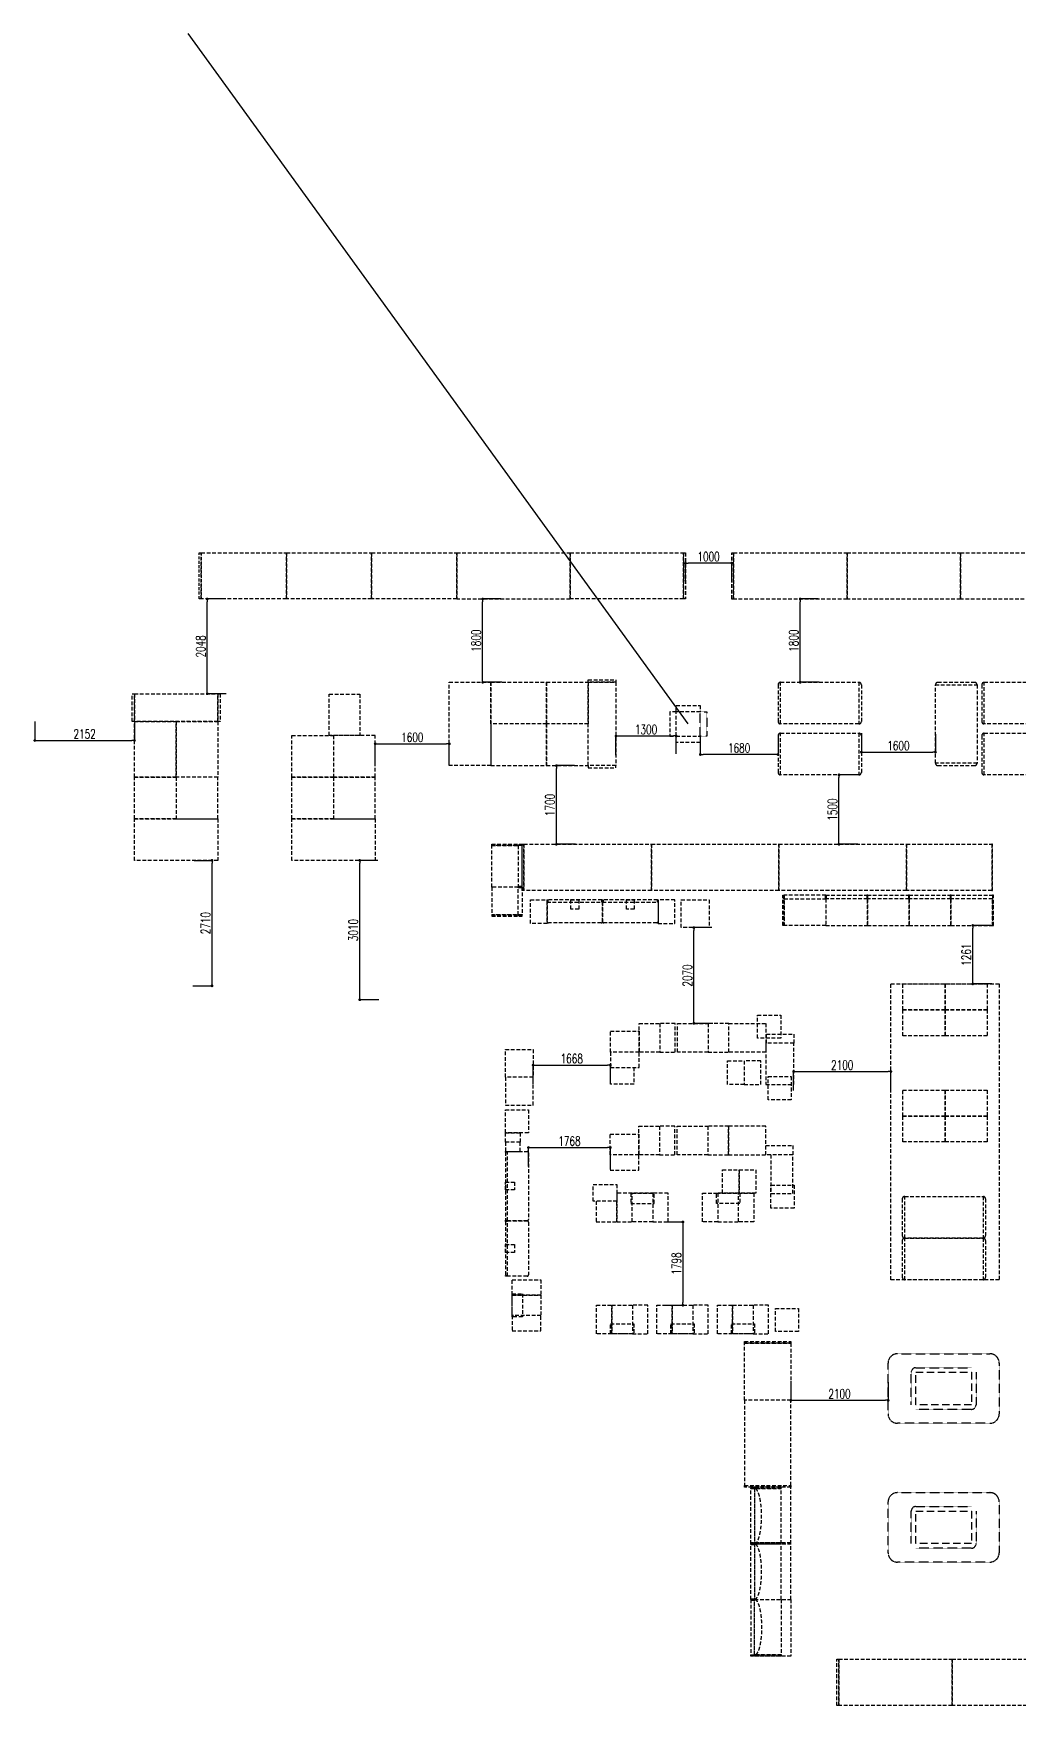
# Model space of a CAD drawing. Extents: x -119186 to 81195, y 1816 to 147180.
# Drawn here: x -58373 to -37095, y 21474 to 57602 of the extents above; entities that cross this region are included whole.
import ezdxf

# ---------------------------------------------------------------- set-up
doc = ezdxf.new("R2010")
doc.units = 0
doc.header["$LTSCALE"] = 12.7
doc.header["$MEASUREMENT"] = 0
doc.header["$PDMODE"] = 1
doc.header["$PDSIZE"] = -2
doc.linetypes.add('HIDDEN2', pattern=[0.1875, 0.125, -0.0625])
doc.layers.get('0').update_dxf_attribs({"linetype": 'CONTINUOUS'})
doc.layers.get('DEFPOINTS').update_dxf_attribs({"color": 1, "linetype": 'CONTINUOUS'})
doc.layers.add('A_寸法', color=9, linetype='CONTINUOUS')
doc.layers.add('A_建築（什器）', color=8, linetype='CONTINUOUS')
doc.styles.add('Dim', font='simplex.shx', dxfattribs={"width": 0.7, "bigfont": 'extfont2.shx'})
doc.dimstyles.new('1-200', dxfattribs={"dimscale": 200, "dimtxt": 3, "dimasz": 1, "dimexe": 1, "dimexo": 1, "dimgap": 1, "dimtad": 1, "dimdec": 0, "dimtxsty": 'Dim', "dimblk": 'DOT', "dimcen": 2.5, "dimadec": 0, "dimazin": 0, "dimtfac": 1, "dimtdec": 0, "dimtix": 1, "dimtmove": 2, "dimatfit": 3, "dimldrblk": '引出線', "dimfxl": 1, "dimlwd": -1, "dimlwe": -1, "dimarcsym": 0})

# ---------------------------------------------------------------- blocks, each defined once
blk = doc.blocks.new('_Dot')
at = {"color": 0, "linetype": 'ByBlock', "lineweight": -2}
blk.add_line((-0.5, 0), (-1, 0), dxfattribs=at)
at = {"color": 0, "linetype": 'ByBlock', "const_width": 0.5}
blk.add_lwpolyline([(-0.25, 0, 1), (0.25, 0, 1)], format="xyb", close=True, dxfattribs=at)
blk = doc.blocks.new('*D89')
at = {"layer": 'A_寸法', "color": 0, "transparency": 16777216}
for p, q in [((-54230, 45383), (-54619, 45383)), ((-54619, 43395), (-54619, 45323)), ((-54208, 43335), (-54619, 43335))]:
    blk.add_line(p, q, dxfattribs=at)
at = {"layer": 'DEFPOINTS', "color": 0, "transparency": 16777216}
for p in [(-54619, 45383), (-54230, 45383), (-54208, 43335)]:
    blk.add_point(p, dxfattribs=at)
at = {"layer": 'A_寸法', "color": 0, "transparency": 16777216, "xscale": 60, "yscale": 60, "zscale": 60}
for p, rotation in [((-54619, 45383), 90), ((-54619, 43335), 270)]:
    blk.add_blockref('_Dot', p, dxfattribs=dict(at, rotation=rotation))
at = {"layer": 'A_寸法', "color": 0, "transparency": 16777216, "insert": (-54759, 44359), "char_height": 200, "attachment_point": 5, "rotation": 90, "style": 'Dim'}
blk.add_mtext('2048', dxfattribs=at)
blk = doc.blocks.new('引出線')
at = {"color": 0, "linetype": 'ByBlock'}
for points in [[(0, 0), (-1.96, -0.4)], [(-1, 0), (0, 0)]]:
    blk.add_lwpolyline(points, dxfattribs=at)
blk = doc.blocks.new('*D90')
at = {"layer": 'A_寸法', "color": 0, "transparency": 16777216}
for p, q in [((-48281, 45383), (-48670, 45383)), ((-48670, 43643), (-48670, 45323)), ((-48259, 43583), (-48670, 43583))]:
    blk.add_line(p, q, dxfattribs=at)
at = {"layer": 'DEFPOINTS', "color": 0, "transparency": 16777216}
for p in [(-48670, 45383), (-48281, 45383), (-48259, 43583)]:
    blk.add_point(p, dxfattribs=at)
at = {"layer": 'A_寸法', "color": 0, "transparency": 16777216, "xscale": 60, "yscale": 60, "zscale": 60}
for p, rotation in [((-48670, 45383), 90), ((-48670, 43583), 270)]:
    blk.add_blockref('_Dot', p, dxfattribs=dict(at, rotation=rotation))
at = {"layer": 'A_寸法', "color": 0, "transparency": 16777216, "insert": (-48810, 44483), "char_height": 200, "attachment_point": 5, "rotation": 90, "style": 'Dim'}
blk.add_mtext('1800', dxfattribs=at)
blk = doc.blocks.new('*D91')
at = {"layer": 'A_寸法', "color": 0, "transparency": 16777216}
for p, q in [((-41422, 45383), (-41811, 45383)), ((-41811, 43643), (-41811, 45323)), ((-41400, 43583), (-41811, 43583))]:
    blk.add_line(p, q, dxfattribs=at)
at = {"layer": 'DEFPOINTS', "color": 0, "transparency": 16777216}
for p in [(-41811, 45383), (-41422, 45383), (-41400, 43583)]:
    blk.add_point(p, dxfattribs=at)
at = {"layer": 'A_寸法', "color": 0, "transparency": 16777216, "xscale": 60, "yscale": 60, "zscale": 60}
for p, rotation in [((-41811, 45383), 90), ((-41811, 43583), 270)]:
    blk.add_blockref('_Dot', p, dxfattribs=dict(at, rotation=rotation))
at = {"layer": 'A_寸法', "color": 0, "transparency": 16777216, "insert": (-41951, 44483), "char_height": 200, "attachment_point": 5, "rotation": 90, "style": 'Dim'}
blk.add_mtext('1800', dxfattribs=at)
blk = doc.blocks.new('*D99')
at = {"layer": 'A_寸法', "color": 0, "transparency": 16777216}
for p, q in [((-40585, 41583), (-40974, 41583)), ((-40974, 40143), (-40974, 41523)), ((-40563, 40083), (-40974, 40083))]:
    blk.add_line(p, q, dxfattribs=at)
at = {"layer": 'DEFPOINTS', "color": 0, "transparency": 16777216}
for p in [(-40974, 41583), (-40585, 41583), (-40563, 40083)]:
    blk.add_point(p, dxfattribs=at)
at = {"layer": 'A_寸法', "color": 0, "transparency": 16777216, "xscale": 60, "yscale": 60, "zscale": 60}
for p, rotation in [((-40974, 41583), 90), ((-40974, 40083), 270)]:
    blk.add_blockref('_Dot', p, dxfattribs=dict(at, rotation=rotation))
at = {"layer": 'A_寸法', "color": 0, "transparency": 16777216, "insert": (-41114, 40833), "char_height": 200, "attachment_point": 5, "rotation": 90, "style": 'Dim'}
blk.add_mtext('1500', dxfattribs=at)
blk = doc.blocks.new('*D100')
at = {"layer": 'A_寸法', "color": 0, "transparency": 16777216}
for p, q in [((-46688, 41783), (-47077, 41783)), ((-47077, 40143), (-47077, 41723)), ((-46666, 40083), (-47077, 40083))]:
    blk.add_line(p, q, dxfattribs=at)
at = {"layer": 'DEFPOINTS', "color": 0, "transparency": 16777216}
for p in [(-47077, 41783), (-46688, 41783), (-46666, 40083)]:
    blk.add_point(p, dxfattribs=at)
at = {"layer": 'A_寸法', "color": 0, "transparency": 16777216, "xscale": 60, "yscale": 60, "zscale": 60}
for p, rotation in [((-47077, 41783), 90), ((-47077, 40083), 270)]:
    blk.add_blockref('_Dot', p, dxfattribs=dict(at, rotation=rotation))
at = {"layer": 'A_寸法', "color": 0, "transparency": 16777216, "insert": (-47217, 40933), "char_height": 200, "attachment_point": 5, "rotation": 90, "style": 'Dim'}
blk.add_mtext('1700', dxfattribs=at)
blk = doc.blocks.new('*D101')
at = {"layer": 'A_寸法', "color": 0, "transparency": 16777216}
for p, q in [((-43719, 38283), (-44108, 38283)), ((-44108, 36273), (-44108, 38223)), ((-43697, 36213), (-44108, 36213))]:
    blk.add_line(p, q, dxfattribs=at)
at = {"layer": 'DEFPOINTS', "color": 0, "transparency": 16777216}
for p in [(-44108, 38283), (-43719, 38283), (-43697, 36213)]:
    blk.add_point(p, dxfattribs=at)
at = {"layer": 'A_寸法', "color": 0, "transparency": 16777216, "xscale": 60, "yscale": 60, "zscale": 60}
for p, rotation in [((-44108, 38283), 90), ((-44108, 36213), 270)]:
    blk.add_blockref('_Dot', p, dxfattribs=dict(at, rotation=rotation))
at = {"layer": 'A_寸法', "color": 0, "transparency": 16777216, "insert": (-44248, 37248), "char_height": 200, "attachment_point": 5, "rotation": 90, "style": 'Dim'}
blk.add_mtext('2070', dxfattribs=at)
blk = doc.blocks.new('*D102')
at = {"layer": 'A_寸法', "color": 0, "transparency": 16777216}
for p, q in [((-37695, 38329), (-38084, 38329)), ((-38084, 37127), (-38084, 38269)), ((-37673, 37067), (-38084, 37067))]:
    blk.add_line(p, q, dxfattribs=at)
at = {"layer": 'DEFPOINTS', "color": 0, "transparency": 16777216}
for p in [(-38084, 38329), (-37695, 38329), (-37673, 37067)]:
    blk.add_point(p, dxfattribs=at)
at = {"layer": 'A_寸法', "color": 0, "transparency": 16777216, "xscale": 60, "yscale": 60, "zscale": 60}
for p, rotation in [((-38084, 38329), 90), ((-38084, 37067), 270)]:
    blk.add_blockref('_Dot', p, dxfattribs=dict(at, rotation=rotation))
at = {"layer": 'A_寸法', "color": 0, "transparency": 16777216, "insert": (-38224, 37698), "char_height": 200, "attachment_point": 5, "rotation": 90, "style": 'Dim'}
blk.add_mtext('1261', dxfattribs=at)
blk = doc.blocks.new('*D103')
at = {"layer": 'A_寸法', "color": 0, "transparency": 16777216}
for p, q in [((-41953, 34761), (-41953, 35173)), ((-41893, 35173), (-39913, 35173)), ((-39853, 34784), (-39853, 35173))]:
    blk.add_line(p, q, dxfattribs=at)
at = {"layer": 'DEFPOINTS', "color": 0, "transparency": 16777216}
for p in [(-39853, 35173), (-41953, 34761), (-39853, 34784)]:
    blk.add_point(p, dxfattribs=at)
at = {"layer": 'A_寸法', "color": 0, "transparency": 16777216, "xscale": 60, "yscale": 60, "zscale": 60, "rotation": 180}
blk.add_blockref('_Dot', (-41953, 35173), dxfattribs=at)
at = {"layer": 'A_寸法', "color": 0, "transparency": 16777216, "xscale": 60, "yscale": 60, "zscale": 60}
blk.add_blockref('_Dot', (-39853, 35173), dxfattribs=at)
at = {"layer": 'A_寸法', "color": 0, "transparency": 16777216, "insert": (-40903, 35313), "char_height": 200, "attachment_point": 5, "style": 'Dim'}
blk.add_mtext('2100', dxfattribs=at)
blk = doc.blocks.new('*D104')
at = {"layer": 'A_寸法', "color": 0, "transparency": 16777216}
for p, q in [((-47580, 34901), (-47580, 35312)), ((-47520, 35312), (-45972, 35312)), ((-45912, 34923), (-45912, 35312))]:
    blk.add_line(p, q, dxfattribs=at)
at = {"layer": 'DEFPOINTS', "color": 0, "transparency": 16777216}
for p in [(-45912, 35312), (-47580, 34901), (-45912, 34923)]:
    blk.add_point(p, dxfattribs=at)
at = {"layer": 'A_寸法', "color": 0, "transparency": 16777216, "xscale": 60, "yscale": 60, "zscale": 60, "rotation": 180}
blk.add_blockref('_Dot', (-47580, 35312), dxfattribs=at)
at = {"layer": 'A_寸法', "color": 0, "transparency": 16777216, "xscale": 60, "yscale": 60, "zscale": 60}
blk.add_blockref('_Dot', (-45912, 35312), dxfattribs=at)
at = {"layer": 'A_寸法', "color": 0, "transparency": 16777216, "insert": (-46746, 35452), "char_height": 200, "attachment_point": 5, "style": 'Dim'}
blk.add_mtext('1668', dxfattribs=at)
blk = doc.blocks.new('*D105')
at = {"layer": 'A_寸法', "color": 0, "transparency": 16777216}
for p, q in [((-47680, 33120), (-47680, 33531)), ((-47620, 33531), (-45972, 33531)), ((-45912, 33142), (-45912, 33531))]:
    blk.add_line(p, q, dxfattribs=at)
at = {"layer": 'DEFPOINTS', "color": 0, "transparency": 16777216}
for p in [(-45912, 33531), (-47680, 33120), (-45912, 33142)]:
    blk.add_point(p, dxfattribs=at)
at = {"layer": 'A_寸法', "color": 0, "transparency": 16777216, "xscale": 60, "yscale": 60, "zscale": 60, "rotation": 180}
blk.add_blockref('_Dot', (-47680, 33531), dxfattribs=at)
at = {"layer": 'A_寸法', "color": 0, "transparency": 16777216, "xscale": 60, "yscale": 60, "zscale": 60}
blk.add_blockref('_Dot', (-45912, 33531), dxfattribs=at)
at = {"layer": 'A_寸法', "color": 0, "transparency": 16777216, "insert": (-46796, 33671), "char_height": 200, "attachment_point": 5, "style": 'Dim'}
blk.add_mtext('1768', dxfattribs=at)
blk = doc.blocks.new('*D106')
at = {"layer": 'A_寸法', "color": 0, "transparency": 16777216}
for p, q in [((-44756, 31923), (-44345, 31923)), ((-44345, 31863), (-44345, 30184)), ((-44734, 30124), (-44345, 30124))]:
    blk.add_line(p, q, dxfattribs=at)
at = {"layer": 'DEFPOINTS', "color": 0, "transparency": 16777216}
for p in [(-44756, 31923), (-44734, 30124), (-44345, 30124)]:
    blk.add_point(p, dxfattribs=at)
at = {"layer": 'A_寸法', "color": 0, "transparency": 16777216, "xscale": 60, "yscale": 60, "zscale": 60}
for p, rotation in [((-44345, 31923), 90), ((-44345, 30124), 270)]:
    blk.add_blockref('_Dot', p, dxfattribs=dict(at, rotation=rotation))
at = {"layer": 'A_寸法', "color": 0, "transparency": 16777216, "insert": (-44485, 31024), "char_height": 200, "attachment_point": 5, "rotation": 90, "style": 'Dim'}
blk.add_mtext('1798', dxfattribs=at)
blk = doc.blocks.new('*D107')
at = {"layer": 'A_寸法', "color": 0, "transparency": 16777216}
for p, q in [((-42012, 28480), (-42012, 28069)), ((-39912, 28458), (-39912, 28069)), ((-41952, 28069), (-39972, 28069))]:
    blk.add_line(p, q, dxfattribs=at)
at = {"layer": 'DEFPOINTS', "color": 0, "transparency": 16777216}
for p in [(-42012, 28480), (-39912, 28458), (-39912, 28069)]:
    blk.add_point(p, dxfattribs=at)
at = {"layer": 'A_寸法', "color": 0, "transparency": 16777216, "xscale": 60, "yscale": 60, "zscale": 60, "rotation": 180}
blk.add_blockref('_Dot', (-42012, 28069), dxfattribs=at)
at = {"layer": 'A_寸法', "color": 0, "transparency": 16777216, "xscale": 60, "yscale": 60, "zscale": 60}
blk.add_blockref('_Dot', (-39912, 28069), dxfattribs=at)
at = {"layer": 'A_寸法', "color": 0, "transparency": 16777216, "insert": (-40962, 28209), "char_height": 200, "attachment_point": 5, "style": 'Dim'}
blk.add_mtext('2100', dxfattribs=at)
blk = doc.blocks.new('*D108')
at = {"layer": 'A_寸法', "color": 0, "transparency": 16777216}
for p, q in [((-50935, 39735), (-51325, 39735)), ((-51325, 36785), (-51325, 39675)), ((-50913, 36725), (-51325, 36725))]:
    blk.add_line(p, q, dxfattribs=at)
at = {"layer": 'DEFPOINTS', "color": 0, "transparency": 16777216}
for p in [(-51325, 39735), (-50935, 39735), (-50913, 36725)]:
    blk.add_point(p, dxfattribs=at)
at = {"layer": 'A_寸法', "color": 0, "transparency": 16777216, "xscale": 60, "yscale": 60, "zscale": 60}
for p, rotation in [((-51325, 39735), 90), ((-51325, 36725), 270)]:
    blk.add_blockref('_Dot', p, dxfattribs=dict(at, rotation=rotation))
at = {"layer": 'A_寸法', "color": 0, "transparency": 16777216, "insert": (-51465, 38230), "char_height": 200, "attachment_point": 5, "rotation": 90, "style": 'Dim'}
blk.add_mtext('3010', dxfattribs=at)
blk = doc.blocks.new('*D109')
at = {"layer": 'A_寸法', "color": 0, "transparency": 16777216}
for p, q in [((-54904, 39735), (-54515, 39735)), ((-54515, 37085), (-54515, 39675)), ((-54927, 37025), (-54515, 37025))]:
    blk.add_line(p, q, dxfattribs=at)
at = {"layer": 'DEFPOINTS', "color": 0, "transparency": 16777216}
for p in [(-54904, 39735), (-54515, 39735), (-54927, 37025)]:
    blk.add_point(p, dxfattribs=at)
at = {"layer": 'A_寸法', "color": 0, "transparency": 16777216, "xscale": 60, "yscale": 60, "zscale": 60}
for p, rotation in [((-54515, 39735), 90), ((-54515, 37025), 270)]:
    blk.add_blockref('_Dot', p, dxfattribs=dict(at, rotation=rotation))
at = {"layer": 'A_寸法', "color": 0, "transparency": 16777216, "insert": (-54655, 38380), "char_height": 200, "attachment_point": 5, "rotation": 90, "style": 'Dim'}
blk.add_mtext('2710', dxfattribs=at)
blk = doc.blocks.new('*D110')
at = {"layer": 'A_寸法', "color": 0, "transparency": 16777216}
for p, q in [((-58343, 42738), (-58343, 42326)), ((-56191, 42716), (-56191, 42326)), ((-58283, 42326), (-56251, 42326))]:
    blk.add_line(p, q, dxfattribs=at)
at = {"layer": 'DEFPOINTS', "color": 0, "transparency": 16777216}
for p in [(-58343, 42738), (-56191, 42716), (-56191, 42326)]:
    blk.add_point(p, dxfattribs=at)
at = {"layer": 'A_寸法', "color": 0, "transparency": 16777216, "xscale": 60, "yscale": 60, "zscale": 60, "rotation": 180}
blk.add_blockref('_Dot', (-58343, 42326), dxfattribs=at)
at = {"layer": 'A_寸法', "color": 0, "transparency": 16777216, "xscale": 60, "yscale": 60, "zscale": 60}
blk.add_blockref('_Dot', (-56191, 42326), dxfattribs=at)
at = {"layer": 'A_寸法', "color": 0, "transparency": 16777216, "insert": (-57267, 42466), "char_height": 200, "attachment_point": 5, "style": 'Dim'}
blk.add_mtext('2152', dxfattribs=at)
blk = doc.blocks.new('*D111')
at = {"layer": 'A_寸法', "color": 0, "transparency": 16777216}
for p, q in [((-50991, 41842), (-50991, 42254)), ((-50931, 42254), (-49450, 42254)), ((-49390, 41864), (-49390, 42254))]:
    blk.add_line(p, q, dxfattribs=at)
at = {"layer": 'DEFPOINTS', "color": 0, "transparency": 16777216}
for p in [(-49390, 42254), (-50991, 41842), (-49390, 41864)]:
    blk.add_point(p, dxfattribs=at)
at = {"layer": 'A_寸法', "color": 0, "transparency": 16777216, "xscale": 60, "yscale": 60, "zscale": 60, "rotation": 180}
blk.add_blockref('_Dot', (-50991, 42254), dxfattribs=at)
at = {"layer": 'A_寸法', "color": 0, "transparency": 16777216, "xscale": 60, "yscale": 60, "zscale": 60}
blk.add_blockref('_Dot', (-49390, 42254), dxfattribs=at)
at = {"layer": 'A_寸法', "color": 0, "transparency": 16777216, "insert": (-50190, 42394), "char_height": 200, "attachment_point": 5, "style": 'Dim'}
blk.add_mtext('1600', dxfattribs=at)
blk = doc.blocks.new('*D112')
at = {"layer": 'A_寸法', "color": 0, "transparency": 16777216}
for p, q in [((-45790, 42011), (-45790, 42423)), ((-45730, 42423), (-44550, 42423)), ((-44490, 42034), (-44490, 42423))]:
    blk.add_line(p, q, dxfattribs=at)
at = {"layer": 'DEFPOINTS', "color": 0, "transparency": 16777216}
for p in [(-44490, 42423), (-45790, 42011), (-44490, 42034)]:
    blk.add_point(p, dxfattribs=at)
at = {"layer": 'A_寸法', "color": 0, "transparency": 16777216, "xscale": 60, "yscale": 60, "zscale": 60, "rotation": 180}
blk.add_blockref('_Dot', (-45790, 42423), dxfattribs=at)
at = {"layer": 'A_寸法', "color": 0, "transparency": 16777216, "xscale": 60, "yscale": 60, "zscale": 60}
blk.add_blockref('_Dot', (-44490, 42423), dxfattribs=at)
at = {"layer": 'A_寸法', "color": 0, "transparency": 16777216, "insert": (-45140, 42563), "char_height": 200, "attachment_point": 5, "style": 'Dim'}
blk.add_mtext('1300', dxfattribs=at)
blk = doc.blocks.new('*D113')
at = {"layer": 'A_寸法', "color": 0, "transparency": 16777216}
for p, q in [((-43970, 42412), (-43970, 42023)), ((-42290, 42434), (-42290, 42023)), ((-42350, 42023), (-43910, 42023))]:
    blk.add_line(p, q, dxfattribs=at)
at = {"layer": 'DEFPOINTS', "color": 0, "transparency": 16777216}
for p in [(-43970, 42412), (-42290, 42434), (-43970, 42023)]:
    blk.add_point(p, dxfattribs=at)
at = {"layer": 'A_寸法', "color": 0, "transparency": 16777216, "xscale": 60, "yscale": 60, "zscale": 60, "rotation": 180}
blk.add_blockref('_Dot', (-43970, 42023), dxfattribs=at)
at = {"layer": 'A_寸法', "color": 0, "transparency": 16777216, "xscale": 60, "yscale": 60, "zscale": 60}
blk.add_blockref('_Dot', (-42290, 42023), dxfattribs=at)
at = {"layer": 'A_寸法', "color": 0, "transparency": 16777216, "insert": (-43130, 42163), "char_height": 200, "attachment_point": 5, "style": 'Dim'}
blk.add_mtext('1680', dxfattribs=at)
blk = doc.blocks.new('*D114')
at = {"layer": 'A_寸法', "color": 0, "transparency": 16777216}
for p, q in [((-40490, 42485), (-40490, 42074)), ((-38890, 42463), (-38890, 42074)), ((-40430, 42074), (-38950, 42074))]:
    blk.add_line(p, q, dxfattribs=at)
at = {"layer": 'DEFPOINTS', "color": 0, "transparency": 16777216}
for p in [(-40490, 42485), (-38890, 42463), (-38890, 42074)]:
    blk.add_point(p, dxfattribs=at)
at = {"layer": 'A_寸法', "color": 0, "transparency": 16777216, "xscale": 60, "yscale": 60, "zscale": 60, "rotation": 180}
blk.add_blockref('_Dot', (-40490, 42074), dxfattribs=at)
at = {"layer": 'A_寸法', "color": 0, "transparency": 16777216, "xscale": 60, "yscale": 60, "zscale": 60}
blk.add_blockref('_Dot', (-38890, 42074), dxfattribs=at)
at = {"layer": 'A_寸法', "color": 0, "transparency": 16777216, "insert": (-39690, 42214), "char_height": 200, "attachment_point": 5, "style": 'Dim'}
blk.add_mtext('1600', dxfattribs=at)
blk = doc.blocks.new('*D117')
at = {"layer": 'A_寸法', "color": 0, "transparency": 16777216}
for p, q in [((-44290, 45770), (-44290, 46159)), ((-43350, 46159), (-44230, 46159)), ((-43290, 45748), (-43290, 46159))]:
    blk.add_line(p, q, dxfattribs=at)
at = {"layer": 'DEFPOINTS', "color": 0, "transparency": 16777216}
for p in [(-44290, 46159), (-44290, 45770), (-43290, 45748)]:
    blk.add_point(p, dxfattribs=at)
at = {"layer": 'A_寸法', "color": 0, "transparency": 16777216, "xscale": 60, "yscale": 60, "zscale": 60, "rotation": 180}
blk.add_blockref('_Dot', (-44290, 46159), dxfattribs=at)
at = {"layer": 'A_寸法', "color": 0, "transparency": 16777216, "xscale": 60, "yscale": 60, "zscale": 60}
blk.add_blockref('_Dot', (-43290, 46159), dxfattribs=at)
at = {"layer": 'A_寸法', "color": 0, "transparency": 16777216, "insert": (-43790, 46299), "char_height": 200, "attachment_point": 5, "style": 'Dim'}
blk.add_mtext('1000', dxfattribs=at)

msp = doc.modelspace()

# ---------------------------------------------------------------- linework, layer by layer
at = {"color": 2}
msp.add_line((-44230.08, 42682.64), (-55030.14, 57602.42), dxfattribs=at)
at = {"layer": 'A_建築（什器）', "color": 8, "linetype": 'HIDDEN2', "ltscale": 50}
for p, q in [((-42290.1, 43527.64), (-42290.1, 42737.64)), ((-40490.1, 43527.64), (-40490.1, 42737.64)), ((-38835.1, 43582.64), (-38045.1, 43582.64)), ((-37890.1, 43527.64), (-37890.1, 42737.64)), ((-42290.1, 42427.64), (-42290.1, 41637.64)), ((-40490.1, 42427.64), (-40490.1, 41637.64)), ((-37890.1, 42427.64), (-37890.1, 41637.64)), ((-38835.1, 41782.64), (-38045.1, 41782.64)), ((-46096.08, 38882.74), (-47264.08, 38882.74)), ((-44896.08, 38882.74), (-46064.08, 38882.74)), ((-48180.11, 33432.57), (-48180.11, 31964.57)), ((-39607.56, 32419.5), (-39607.56, 31629.5)), ((-37807.56, 32419.5), (-37807.56, 31629.5)), ((-48180.11, 31932.57), (-48180.11, 30764.57)), ((-39607.56, 31519.5), (-39607.56, 30729.5)), ((-37807.56, 31519.5), (-37807.56, 30729.5))]:
    msp.add_line(p, q, dxfattribs=at)
at = {"layer": 'A_建築（什器）', "color": 8, "linetype": 'HIDDEN2', "lineweight": 25, "transparency": 33554687}
for p, q in [((-39712.56, 29074.22), (-37712.56, 29074.22)), ((-39912.56, 27774.22), (-39912.56, 28874.22)), ((-39412.56, 27974.22), (-39412.56, 28674.22)), ((-39312.56, 28774.22), (-38112.56, 28774.22)), ((-38012.56, 28674.22), (-38012.56, 27974.22)), ((-37512.56, 28874.22), (-37512.56, 27774.22)), ((-38112.56, 27874.22), (-39312.56, 27874.22)), ((-37712.56, 27574.22), (-39712.56, 27574.22)), ((-39712.56, 26074.04), (-37712.56, 26074.04)), ((-39912.56, 24774.04), (-39912.56, 25874.04)), ((-39412.56, 24974.04), (-39412.56, 25674.04)), ((-39312.56, 25774.04), (-38112.56, 25774.04)), ((-38012.56, 25674.04), (-38012.56, 24974.04)), ((-37512.56, 25874.04), (-37512.56, 24774.04)), ((-37712.56, 24574.04), (-39712.56, 24574.04)), ((-38112.56, 24874.04), (-39312.56, 24874.04))]:
    msp.add_line(p, q, dxfattribs=at)
at = {"layer": 'A_建築（什器）', "color": 8, "linetype": 'HIDDEN2', "lineweight": 25, "ltscale": 100, "transparency": 33554687}
for p, q in [((-39312.56, 28674.22), (-38112.56, 28674.22)), ((-39312.56, 27974.22), (-39312.56, 28674.22)), ((-38112.56, 28674.22), (-38112.56, 27974.22)), ((-38112.56, 27974.22), (-39312.56, 27974.22)), ((-39312.56, 25674.04), (-38112.56, 25674.04)), ((-39312.56, 24974.04), (-39312.56, 25674.04)), ((-38112.56, 25674.04), (-38112.56, 24974.04)), ((-38112.56, 24974.04), (-39312.56, 24974.04))]:
    msp.add_line(p, q, dxfattribs=at)
at = {"layer": 'A_建築（什器）', "color": 8, "linetype": 'HIDDEN2', "ltscale": 40}
msp.add_lwpolyline([(-54790.13, 46382.79), (-54750.13, 46382.79), (-54750.13, 45382.88), (-54790.13, 45382.88)], close=True, dxfattribs=at)
at = {"layer": 'A_建築（什器）', "color": 8, "linetype": 'HIDDEN2', "ltscale": 50}
for points in [[(-54750.13, 46382.79), (-52910.13, 46382.79), (-52910.13, 45382.79), (-54750.13, 45382.79)], [(-52910.13, 46382.79), (-51070.13, 46382.79), (-51070.13, 45382.79), (-52910.13, 45382.79)], [(-51070.13, 46382.79), (-49230.13, 46382.79), (-49230.13, 45382.79), (-51070.13, 45382.79)], [(-49230.13, 46382.69), (-46780.13, 46382.69), (-46780.13, 45382.69), (-49230.13, 45382.69)], [(-46780.13, 46382.88), (-44330.13, 46382.88), (-44330.13, 45382.88), (-46780.13, 45382.88)], [(-44330.13, 46382.79), (-44290.13, 46382.79), (-44290.13, 45382.88), (-44330.13, 45382.88)], [(-43290.13, 46382.69), (-43250.13, 46382.69), (-43250.13, 45382.69), (-43290.13, 45382.69)], [(-43250.13, 46382.69), (-40800.13, 46382.69), (-40800.13, 45382.69), (-43250.13, 45382.69)], [(-40800.13, 46382.69), (-38350.13, 46382.69), (-38350.13, 45382.69), (-40800.13, 45382.69)], [(-38350.13, 46382.69), (-35900.13, 46382.69), (-35900.13, 45382.69), (-38350.13, 45382.69)], [(-49390.13, 43583.12), (-48490.13, 43583.12), (-48490.13, 41783.12), (-49390.13, 41783.12)], [(-47290.13, 42683.12), (-48490.13, 42683.12), (-48490.13, 43583.12), (-47290.13, 43583.12)], [(-47290.13, 43583.12), (-46390.13, 43583.12), (-46390.13, 42683.12), (-47290.13, 42683.12)], [(-46390.13, 43633.12), (-45790.13, 43633.12), (-45790.13, 43583.12), (-46390.13, 43583.12)], [(-45790.13, 41783.12), (-46390.13, 41783.12), (-46390.13, 43583.12), (-45790.13, 43583.12)], [(-42235.1, 43582.64), (-40545.1, 43582.64), (-40545.1, 42682.64), (-42235.1, 42682.64)], [(-38890.1, 41837.64), (-38890.1, 43527.64), (-37990.1, 43527.64), (-37990.1, 41837.64)], [(-37835.1, 43582.64), (-36145.1, 43582.64), (-36145.1, 42682.64), (-37835.1, 42682.64)], [(-56240.6, 43335.12), (-56190.6, 43335.12), (-56190.6, 42735.12), (-56240.6, 42735.12)], [(-56190.6, 43335.12), (-54390.6, 43335.12), (-54390.6, 42735.12), (-56190.6, 42735.12)], [(-54390.6, 43335.12), (-54340.6, 43335.12), (-54340.6, 42735.12), (-54390.6, 42735.12)], [(-51982.6, 43330.12), (-51322.6, 43330.12), (-51322.6, 42435.12), (-51982.6, 42435.12)], [(-44490.1, 43082.63), (-43970.11, 43082.63), (-43970.11, 42942.64), (-44490.1, 42942.64)], [(-56190.6, 42735.12), (-55290.6, 42735.12), (-55290.6, 41535.12), (-56190.6, 41535.12)], [(-55290.6, 42735.12), (-54390.6, 42735.12), (-54390.6, 41535.12), (-55290.6, 41535.12)], [(-48490.13, 41783.12), (-47290.13, 41783.12), (-47290.13, 42683.12), (-48490.13, 42683.12)], [(-46390.13, 42683.12), (-47290.13, 42683.12), (-47290.13, 41783.12), (-46390.13, 41783.12)], [(-44630.1, 42422.64), (-44490.1, 42422.64), (-44490.1, 42942.63), (-44630.1, 42942.63)], [(-52790.6, 42435.12), (-51890.6, 42435.12), (-51890.6, 41535.12), (-52790.6, 41535.12)], [(-51890.6, 41535.12), (-50990.6, 41535.12), (-50990.6, 42435.12), (-51890.6, 42435.12)], [(-44490.1, 42422.64), (-43970.11, 42422.64), (-43970.11, 42282.64), (-44490.1, 42282.64)], [(-42235.1, 42482.64), (-40545.1, 42482.64), (-40545.1, 41582.64), (-42235.1, 41582.64)], [(-37835.1, 42482.64), (-36145.1, 42482.64), (-36145.1, 41582.64), (-37835.1, 41582.64)], [(-46390.13, 41733.12), (-45790.13, 41733.12), (-45790.13, 41783.12), (-46390.13, 41783.12)], [(-56190.6, 41535.12), (-55290.6, 41535.12), (-55290.6, 40635.12), (-56190.6, 40635.12)], [(-55290.6, 40635.12), (-54390.6, 40635.12), (-54390.6, 41535.12), (-55290.6, 41535.12)], [(-51890.6, 40635.12), (-52790.6, 40635.12), (-52790.6, 41535.12), (-51890.6, 41535.12)], [(-50990.6, 41535.12), (-51890.6, 41535.12), (-51890.6, 40635.12), (-50990.6, 40635.12)], [(-56190.6, 40635.12), (-54390.6, 40635.12), (-54390.6, 39735.12), (-56190.6, 39735.12)], [(-52790.6, 40635.12), (-50990.6, 40635.12), (-50990.6, 39735.12), (-52790.6, 39735.12)], [(-48474.08, 40057.74), (-48474.08, 40082.74), (-47820.08, 40082.74), (-47820.08, 40057.74)], [(-48474.08, 39157.74), (-48474.08, 40057.74), (-47900.08, 40057.74), (-47900.08, 39157.74)], [(-47900.08, 40057.74), (-47900.08, 40070.74), (-47820.08, 40070.74), (-47820.08, 40057.74)], [(-47820.08, 39157.74), (-47820.08, 40057.74), (-47900.08, 40057.74), (-47900.08, 39157.74)], [(-47820.08, 40082.74), (-47780.08, 40082.74), (-47780.08, 39082.74), (-47820.08, 39082.74)], [(-47780.08, 40082.74), (-45025.08, 40082.74), (-45025.08, 39082.74), (-47780.08, 39082.74)], [(-45025.08, 40082.74), (-42270.08, 40082.74), (-42270.08, 39082.74), (-45025.08, 39082.74)], [(-42270.08, 40082.74), (-39515.08, 40082.74), (-39515.08, 39082.74), (-42270.08, 39082.74)], [(-39515.08, 40082.74), (-37675.08, 40082.74), (-37675.08, 39082.74), (-39515.08, 39082.74)], [(-37675.08, 39082.74), (-37655.08, 39082.74), (-37655.08, 40082.74), (-37675.08, 40082.74)], [(-48474.08, 39157.74), (-48474.08, 38557.74), (-47900.08, 38557.74), (-47900.08, 39157.74)], [(-47900.08, 39170.74), (-47900.08, 39157.74), (-47820.08, 39157.74), (-47820.08, 39170.74)], [(-47900.08, 39144.74), (-47900.08, 39157.74), (-47820.08, 39157.74), (-47820.08, 39144.74)], [(-47820.08, 39157.74), (-47820.08, 38557.74), (-47900.08, 38557.74), (-47900.08, 39157.74)], [(-47640.08, 38882.73), (-47280.08, 38882.73), (-47280.08, 38372.73), (-47640.08, 38372.73)], [(-47280.08, 38882.74), (-47264.08, 38882.74), (-47264.08, 38832.74), (-47280.08, 38832.74)], [(-46765.08, 38882.74), (-46595.08, 38882.74), (-46595.08, 38682.74), (-46765.08, 38682.74)], [(-46096.08, 38882.74), (-46080.08, 38882.74), (-46080.08, 38832.74), (-46096.08, 38832.74)], [(-46080.08, 38882.74), (-46064.08, 38882.74), (-46064.08, 38832.74), (-46080.08, 38832.74)], [(-45565.08, 38882.74), (-45395.08, 38882.74), (-45395.08, 38682.74), (-45565.08, 38682.74)], [(-44896.08, 38882.74), (-44880.08, 38882.74), (-44880.08, 38832.74), (-44896.08, 38832.74)], [(-44880.08, 38372.73), (-44520.08, 38372.73), (-44520.08, 38882.74), (-44880.08, 38882.74)], [(-44380.08, 38882.74), (-43780.08, 38882.74), (-43780.08, 38282.74), (-44380.08, 38282.74)], [(-42160.08, 38328.74), (-42185.08, 38328.74), (-42185.08, 38982.74), (-42160.08, 38982.74)], [(-42160.08, 38902.74), (-42173.08, 38902.74), (-42173.08, 38982.74), (-42160.08, 38982.74)], [(-41260.08, 38982.74), (-42160.08, 38982.74), (-42160.08, 38902.74), (-41260.08, 38902.74)], [(-41260.08, 38328.74), (-42160.08, 38328.74), (-42160.08, 38902.74), (-41260.08, 38902.74)], [(-41273.08, 38902.74), (-41260.08, 38902.74), (-41260.08, 38982.74), (-41273.08, 38982.74)], [(-41247.08, 38902.74), (-41260.08, 38902.74), (-41260.08, 38982.74), (-41247.08, 38982.74)], [(-41260.08, 38982.74), (-40360.08, 38982.74), (-40360.08, 38902.74), (-41260.08, 38902.74)], [(-41260.08, 38328.74), (-40360.08, 38328.74), (-40360.08, 38902.74), (-41260.08, 38902.74)], [(-40373.08, 38902.74), (-40360.08, 38902.74), (-40360.08, 38982.74), (-40373.08, 38982.74)], [(-40360.08, 38902.74), (-40347.08, 38902.74), (-40347.08, 38982.74), (-40360.08, 38982.74)], [(-40360.08, 38982.74), (-39460.08, 38982.74), (-39460.08, 38902.74), (-40360.08, 38902.74)], [(-40360.08, 38328.74), (-39460.08, 38328.74), (-39460.08, 38902.74), (-40360.08, 38902.74)], [(-39473.08, 38902.74), (-39460.08, 38902.74), (-39460.08, 38982.74), (-39473.08, 38982.74)], [(-39460.08, 38902.74), (-39447.08, 38902.74), (-39447.08, 38982.74), (-39460.08, 38982.74)], [(-39460.08, 38982.74), (-38560.08, 38982.74), (-38560.08, 38902.74), (-39460.08, 38902.74)], [(-39460.08, 38328.74), (-38560.08, 38328.74), (-38560.08, 38902.74), (-39460.08, 38902.74)], [(-38573.08, 38902.74), (-38560.08, 38902.74), (-38560.08, 38982.74), (-38573.08, 38982.74)], [(-38560.08, 38902.74), (-38547.08, 38902.74), (-38547.08, 38982.74), (-38560.08, 38982.74)], [(-38560.08, 38982.74), (-37660.08, 38982.74), (-37660.08, 38902.74), (-38560.08, 38902.74)], [(-38560.08, 38328.74), (-37660.08, 38328.74), (-37660.08, 38902.74), (-38560.08, 38902.74)], [(-37660.08, 38902.74), (-37647.08, 38902.74), (-37647.08, 38982.74), (-37660.08, 38982.74)], [(-37660.08, 38328.74), (-37635.08, 38328.74), (-37635.08, 38982.74), (-37660.08, 38982.74)], [(-48474.08, 38557.74), (-48474.08, 38532.74), (-47820.08, 38532.74), (-47820.08, 38557.74)], [(-47900.08, 38557.74), (-47900.08, 38544.74), (-47820.08, 38544.74), (-47820.08, 38557.74)], [(-39852.56, 37067.39), (-37512.56, 37067.39), (-37512.56, 30674.5), (-39852.56, 30674.5)], [(-39594.56, 37067.39), (-38682.56, 37067.39), (-38682.56, 36507.39), (-39594.56, 36507.39)], [(-38682.56, 37067.39), (-37770.56, 37067.39), (-37770.56, 36507.39), (-38682.56, 36507.39)], [(-39594.56, 36507.39), (-38682.56, 36507.39), (-38682.56, 35947.39), (-39594.56, 35947.39)], [(-38682.56, 36507.39), (-37770.56, 36507.39), (-37770.56, 35947.39), (-38682.56, 35947.39)], [(-45292.08, 36212.64), (-44842.08, 36212.64), (-44842.08, 35592.64), (-45292.08, 35592.64)], [(-44842.08, 35592.64), (-44512.08, 35592.64), (-44512.08, 36212.64), (-44842.08, 36212.64)], [(-44462.08, 36212.64), (-43802.08, 36212.64), (-43802.08, 35592.64), (-44462.08, 35592.64)], [(-43802.08, 35592.64), (-43352.08, 35592.64), (-43352.08, 36212.64), (-43802.08, 36212.64)], [(-43352.08, 36212.64), (-42552.08, 36212.64), (-42552.08, 35592.64), (-43352.08, 35592.64)], [(-42732.34, 36394.3), (-42232.34, 36394.3), (-42232.34, 35894.3), (-42732.34, 35894.3)], [(-45912.08, 36042.64), (-45292.08, 36042.64), (-45292.08, 35592.64), (-45912.08, 35592.64)], [(-41952.08, 35782.64), (-42552.08, 35782.64), (-42552.08, 34892.64), (-41952.08, 34892.64)], [(-42542.08, 35982.64), (-41952.08, 35982.64), (-41952.08, 35782.64), (-42542.08, 35782.64)], [(-48180.1, 35648.57), (-47580.11, 35648.57), (-47580.11, 35048.57), (-48180.1, 35048.57)], [(-45292.08, 35592.64), (-45912.08, 35592.64), (-45912.08, 35262.64), (-45292.08, 35262.64)], [(-47580.11, 35048.57), (-48180.11, 35048.57), (-48180.11, 34448.57), (-47580.11, 34448.57)], [(-45912.08, 35262.64), (-45402.08, 35262.64), (-45402.08, 34902.64), (-45912.08, 34902.64)], [(-43380.94, 35402.64), (-43020.94, 35402.64), (-43020.94, 34892.64), (-43380.94, 34892.64)], [(-43020.94, 34892.64), (-42660.94, 34892.64), (-42660.94, 35402.64), (-43020.94, 35402.64)], [(-42504.58, 35062.64), (-42004.58, 35062.64), (-42004.58, 34562.64), (-42504.58, 34562.64)], [(-39594.56, 34770.95), (-38682.56, 34770.95), (-38682.56, 34210.95), (-39594.56, 34210.95)], [(-38682.56, 34770.95), (-37770.56, 34770.95), (-37770.56, 34210.95), (-38682.56, 34210.95)], [(-48180.11, 34348.57), (-47680.11, 34348.57), (-47680.11, 33848.57), (-48180.11, 33848.57)], [(-45297.08, 33992.64), (-44847.08, 33992.64), (-44847.08, 33372.64), (-45297.08, 33372.64)], [(-44847.08, 33372.64), (-44517.08, 33372.64), (-44517.08, 33992.64), (-44847.08, 33992.64)], [(-44467.08, 33992.64), (-43807.08, 33992.64), (-43807.08, 33372.64), (-44467.08, 33372.64)], [(-43357.08, 33992.64), (-43807.08, 33992.64), (-43807.08, 33372.64), (-43357.08, 33372.64)], [(-43357.08, 33372.64), (-42557.08, 33372.64), (-42557.08, 33992.64), (-43357.08, 33992.64)], [(-39594.56, 34210.95), (-38682.56, 34210.95), (-38682.56, 33650.95), (-39594.56, 33650.95)], [(-38682.56, 34210.95), (-37770.56, 34210.95), (-37770.56, 33650.95), (-38682.56, 33650.95)], [(-48180.11, 33848.57), (-47860.11, 33848.57), (-47860.11, 33648.57), (-48180.11, 33648.57)], [(-47860.11, 33648.57), (-48180.11, 33648.57), (-48180.11, 33448.57), (-47860.11, 33448.57)], [(-45917.08, 33822.64), (-45297.08, 33822.64), (-45297.08, 33372.64), (-45917.08, 33372.64)], [(-48180.11, 33432.57), (-48180.11, 33448.57), (-48130.11, 33448.57), (-48130.11, 33432.57)], [(-45297.08, 33372.64), (-45917.08, 33372.64), (-45917.08, 33042.64), (-45297.08, 33042.64)], [(-42557.08, 33572.64), (-41967.08, 33572.64), (-41967.08, 33372.64), (-42557.08, 33372.64)], [(-42442.08, 32539.64), (-41967.08, 32539.64), (-41967.08, 33372.64), (-42442.08, 33372.64)], [(-43488.18, 33052.64), (-43128.18, 33052.64), (-43128.18, 32542.64), (-43488.18, 32542.64)], [(-43128.18, 33052.64), (-42768.18, 33052.64), (-42768.18, 32542.64), (-43128.18, 32542.64)], [(-48180.11, 32613.57), (-48180.11, 32783.57), (-47980.11, 32783.57), (-47980.11, 32613.57)], [(-46280.09, 32732.64), (-45770.09, 32732.64), (-45770.09, 32372.64), (-46280.09, 32372.64)], [(-45770.09, 31922.64), (-45440.09, 31922.64), (-45440.09, 32542.64), (-45770.09, 32542.64)], [(-44967.59, 32542.64), (-45467.59, 32542.64), (-45467.59, 32322.64), (-44967.59, 32322.64)], [(-45440.09, 32542.64), (-44995.09, 32542.64), (-44995.09, 31922.64), (-45440.09, 31922.64)], [(-44995.09, 31922.64), (-44665.09, 31922.64), (-44665.09, 32542.64), (-44995.09, 32542.64)], [(-43920.11, 32542.64), (-43590.11, 32542.64), (-43590.11, 31922.64), (-43920.11, 31922.64)], [(-43117.61, 32322.64), (-43617.61, 32322.64), (-43617.61, 32542.64), (-43117.61, 32542.64)], [(-43590.11, 31922.64), (-43145.11, 31922.64), (-43145.11, 32542.64), (-43590.11, 32542.64)], [(-43145.11, 32542.64), (-42815.11, 32542.64), (-42815.11, 31922.64), (-43145.11, 31922.64)], [(-42442.08, 32719.64), (-41942.08, 32719.64), (-41942.08, 32219.64), (-42442.08, 32219.64)], [(-45770.09, 32372.64), (-46220.09, 32372.64), (-46220.09, 31922.64), (-45770.09, 31922.64)], [(-39552.56, 32474.5), (-37862.56, 32474.5), (-37862.56, 31574.5), (-39552.56, 31574.5)], [(-48180.11, 31948.57), (-48180.11, 31964.57), (-48130.11, 31964.57), (-48130.11, 31948.57)], [(-48180.11, 31932.57), (-48180.11, 31948.57), (-48130.11, 31948.57), (-48130.11, 31932.57)], [(-48180.11, 31263.57), (-48180.11, 31433.57), (-47980.11, 31433.57), (-47980.11, 31263.57)], [(-39552.56, 31574.5), (-37862.56, 31574.5), (-37862.56, 30674.5), (-39552.56, 30674.5)], [(-48180.11, 30748.57), (-48180.11, 30764.57), (-48130.11, 30764.57), (-48130.11, 30748.57)], [(-48030.11, 30674.64), (-47410.11, 30674.64), (-47410.11, 30344.64), (-48030.11, 30344.64)], [(-48030.11, 30372.14), (-47810.11, 30372.14), (-47810.11, 29872.14), (-48030.11, 29872.14)], [(-48030.11, 30344.64), (-47410.11, 30344.64), (-47410.11, 29899.64), (-48030.11, 29899.64)], [(-46210.11, 29504.5), (-46210.11, 30124.5), (-45880.11, 30124.5), (-45880.11, 29504.5)], [(-45880.11, 29504.5), (-45880.11, 30124.5), (-45435.11, 30124.5), (-45435.11, 29504.5)], [(-45105.11, 29504.5), (-45105.11, 30124.5), (-45435.11, 30124.5), (-45435.11, 29504.5)], [(-44905.11, 29504.5), (-44905.11, 30124.5), (-44575.11, 30124.5), (-44575.11, 29504.5)], [(-44575.11, 29504.5), (-44575.11, 30124.5), (-44130.11, 30124.5), (-44130.11, 29504.5)], [(-43800.11, 29504.5), (-43800.11, 30124.5), (-44130.11, 30124.5), (-44130.11, 29504.5)], [(-43600.11, 29504.5), (-43600.11, 30124.5), (-43270.11, 30124.5), (-43270.11, 29504.5)], [(-43270.11, 29504.5), (-43270.11, 30124.5), (-42825.11, 30124.5), (-42825.11, 29504.5)], [(-42495.11, 29504.5), (-42495.11, 30124.5), (-42825.11, 30124.5), (-42825.11, 29504.5)], [(-42347.81, 30055.53), (-41847.81, 30055.53), (-41847.81, 29555.53), (-42347.81, 29555.53)], [(-48030.11, 29569.64), (-47410.11, 29569.64), (-47410.11, 29899.64), (-48030.11, 29899.64)], [(-45907.61, 29504.5), (-45907.61, 29724.5), (-45407.61, 29724.5), (-45407.61, 29504.5)], [(-44602.61, 29504.5), (-44602.61, 29724.5), (-44102.61, 29724.5), (-44102.61, 29504.5)], [(-43297.61, 29504.5), (-43297.61, 29724.5), (-42797.61, 29724.5), (-42797.61, 29504.5)], [(-43012.08, 29341.5), (-42012.08, 29341.5), (-42012.08, 29301.5), (-43012.08, 29301.5)], [(-43012.08, 29301.5), (-42012.08, 29301.5), (-42012.08, 28071.5), (-43012.08, 28071.5)], [(-42012.08, 28071.5), (-43012.08, 28071.5), (-43012.08, 26231.5), (-42012.08, 26231.5)], [(-43012.08, 26231.5), (-42012.08, 26231.5), (-42012.08, 26191.5), (-43012.08, 26191.5)], [(-42223.08, 26166.5), (-42223.08, 26191.5), (-42877.08, 26191.5), (-42877.08, 26166.5)], [(-42797.08, 26166.5), (-42797.08, 26179.5), (-42877.08, 26179.5), (-42877.08, 26166.5)], [(-42877.08, 24966.5), (-42877.08, 26166.5), (-42797.08, 26166.5), (-42797.08, 24966.5)], [(-42012.08, 24966.5), (-42012.08, 26191.5), (-42797.08, 26191.5), (-42797.08, 24966.5)], [(-42223.08, 24966.5), (-42223.08, 26166.5), (-42797.08, 26166.5), (-42797.08, 24966.5)], [(-42223.08, 24966.5), (-42223.08, 24991.5), (-42877.08, 24991.5), (-42877.08, 24966.5)], [(-42797.08, 24966.5), (-42797.08, 24979.5), (-42877.08, 24979.5), (-42877.08, 24966.5)], [(-42797.08, 24953.5), (-42797.08, 24966.5), (-42877.08, 24966.5), (-42877.08, 24953.5)], [(-42877.08, 23766.5), (-42877.08, 24966.5), (-42797.08, 24966.5), (-42797.08, 23766.5)], [(-42012.08, 23766.5), (-42012.08, 24991.5), (-42797.08, 24991.5), (-42797.08, 23766.5)], [(-42223.08, 23766.5), (-42223.08, 24966.5), (-42797.08, 24966.5), (-42797.08, 23766.5)], [(-42797.08, 23779.5), (-42797.08, 23766.5), (-42877.08, 23766.5), (-42877.08, 23779.5)], [(-42797.08, 23753.5), (-42797.08, 23766.5), (-42877.08, 23766.5), (-42877.08, 23753.5)], [(-42877.08, 23766.5), (-42877.08, 22566.5), (-42797.08, 22566.5), (-42797.08, 23766.5)], [(-42223.08, 23766.5), (-42223.08, 22566.5), (-42797.08, 22566.5), (-42797.08, 23766.5)], [(-42012.08, 23766.5), (-42012.08, 22541.5), (-42797.08, 22541.5), (-42797.08, 23766.5)], [(-42223.08, 22566.5), (-42223.08, 22541.5), (-42877.08, 22541.5), (-42877.08, 22566.5)], [(-42797.08, 22566.5), (-42797.08, 22553.5), (-42877.08, 22553.5), (-42877.08, 22566.5)], [(-41020.13, 22474.06), (-40980.13, 22474.06), (-40980.13, 21474.06), (-41020.13, 21474.06)], [(-40980.13, 22474.06), (-38530.13, 22474.06), (-38530.13, 21474.06), (-40980.13, 21474.06)], [(-38530.13, 22474.06), (-36080.13, 22474.06), (-36080.13, 21474.06), (-38530.13, 21474.06)]]:
    msp.add_lwpolyline(points, close=True, dxfattribs=at)
at = {"layer": 'A_建築（什器）', "color": 8, "linetype": 'HIDDEN2'}
msp.add_lwpolyline([(-43970.11, 42942.63), (-43830.11, 42942.63), (-43830.11, 42422.64), (-43970.11, 42422.64)], close=True, dxfattribs=at)
at = {"layer": 'A_建築（什器）', "color": 8, "linetype": 'HIDDEN2', "ltscale": 50}
for points in [[(-47280.08, 38832.74), (-46080.08, 38832.74), (-46080.08, 38412.74, -0.41421356), (-46110.08, 38382.74), (-47250.08, 38382.74, -0.41421356), (-47280.08, 38412.74)], [(-46080.08, 38832.74), (-44880.08, 38832.74), (-44880.08, 38412.74, -0.41421356), (-44910.08, 38382.74), (-46050.08, 38382.74, -0.41421356), (-46080.08, 38412.74)], [(-48130.11, 31948.57), (-48130.11, 33448.57), (-47710.11, 33448.57, -0.41421356), (-47680.11, 33418.57), (-47680.11, 31978.57, -0.41421356), (-47710.11, 31948.57)], [(-48130.11, 30748.57), (-48130.11, 31948.57), (-47710.11, 31948.57, -0.41421356), (-47680.11, 31918.57), (-47680.11, 30778.57, -0.41421356), (-47710.11, 30748.57)]]:
    msp.add_lwpolyline(points, format="xyb", close=True, dxfattribs=at)
for centre, start, end in [((-42235.1, 43527.64), 90, 180), ((-40545.1, 43527.64), 0, 90), ((-38835.1, 43527.64), 90, 180), ((-38045.1, 43527.64), 0, 90), ((-37835.1, 43527.64), 90, 180), ((-42235.1, 42737.64), 180, 270), ((-40545.1, 42737.64), 270, 0), ((-37835.1, 42737.64), 180, 270), ((-42235.1, 42427.64), 90, 180), ((-40545.1, 42427.64), 0, 90), ((-37835.1, 42427.64), 90, 180), ((-42235.1, 41637.64), 180, 270), ((-40545.1, 41637.64), 270, 0), ((-38835.1, 41837.64), 180, 270), ((-38045.1, 41837.64), 270, 0), ((-37835.1, 41637.64), 180, 270), ((-39552.56, 32419.5), 90, 180), ((-37862.56, 32419.5), 0, 90), ((-39552.56, 31629.5), 180, 270), ((-39552.56, 31519.5), 90, 180), ((-37862.56, 31629.5), 270, 0), ((-37862.56, 31519.5), 0, 90), ((-39552.56, 30729.5), 180, 270), ((-37862.56, 30729.5), 270, 0)]:
    msp.add_arc(centre, 55, start, end, dxfattribs=at)
at = {"layer": 'A_建築（什器）', "color": 8, "linetype": 'HIDDEN2', "lineweight": 25, "transparency": 33554687}
for centre, radius, start, end in [((-39712.56, 28874.22), 200, 90, 180), ((-37712.56, 28874.22), 200, 0, 90), ((-39312.56, 28674.22), 100, 90, 180), ((-38112.56, 27974.22), 100, 270, 0), ((-39712.56, 27774.22), 200, 180, 270), ((-37712.56, 27774.22), 200, 270, 0), ((-39712.56, 25874.04), 200, 90, 180), ((-37712.56, 25874.04), 200, 0, 90), ((-39312.56, 25674.04), 100, 90, 180), ((-38112.56, 24974.04), 100, 270, 0), ((-39712.56, 24774.04), 200, 180, 270), ((-37712.56, 24774.04), 200, 270, 0)]:
    msp.add_arc(centre, radius, start, end, dxfattribs=at)
at = {"layer": 'A_建築（什器）', "color": 8, "linetype": 'HIDDEN2', "ltscale": 50}
for centre in [(-42798.2, 25566.44), (-42798.2, 24366.44)]:
    msp.add_ellipse(centre, major_axis=(1.12, 600), ratio=0.254, start_param=3.15627961, end_param=6.28318531, dxfattribs=at)
at = {"layer": 'A_建築（什器）', "color": 8, "linetype": 'HIDDEN2', "ltscale": 50, "extrusion": (0, 0, -1)}
msp.add_ellipse((-42798.2, 23166.56), major_axis=(1.12, -600), ratio=0.254, start_param=3.15627961, end_param=6.28318531, dxfattribs=at)

# ---------------------------------------------------------------- dimensions: what is measured, and where the dimension line sits
at = {"layer": 'A_寸法', "color": 8}
for base, p1, p2, angle, picture, middle in [((-44290.13, 46159.26), (-43290.13, 45748.02), (-44290.13, 45770.18), 180, '*D117', (-43790.13, 46299.26)), ((-54619.02, 45382.79), (-54207.79, 43335.12), (-54229.94, 45382.79), 90, '*D89', (-54759.02, 44358.95)), ((-48670.37, 45382.79), (-48259.13, 43583.12), (-48281.29, 45382.79), 90, '*D90', (-48810.37, 44482.95)), ((-41811.13, 45382.79), (-41399.9, 43583.12), (-41422.05, 45382.79), 90, '*D91', (-41951.13, 44482.95)), ((-43970.11, 42023.03), (-42290.1, 42434.27), (-43970.11, 42412.11), 180, '*D113', (-43130.1, 42163.03)), ((-47077.33, 41783.12), (-46666.1, 40082.74), (-46688.26, 41783.12), 90, '*D100', (-47217.33, 40932.93)), ((-40974.16, 41582.64), (-40562.93, 40082.74), (-40585.08, 41582.64), 90, '*D99', (-41114.16, 40832.69)), ((-54515.4, 39735.12), (-54926.63, 37025.14), (-54904.47, 39735.12), 90, '*D109', (-54655.4, 38380.13)), ((-51324.54, 39735.12), (-50913.31, 36725.14), (-50935.47, 39735.12), 90, '*D108', (-51464.54, 38230.13)), ((-44107.78, 38282.74), (-43696.55, 36212.64), (-43718.71, 38282.74), 90, '*D101', (-44247.78, 37247.69)), ((-38084.32, 38328.74), (-37673.09, 37067.39), (-37695.25, 38328.74), 90, '*D102', (-38224.32, 37698.07)), ((-44344.54, 30124.5), (-44755.77, 31922.64), (-44733.61, 30124.5), 270, '*D106', (-44484.54, 31023.57))]:
    dim = msp.add_linear_dim(base=base, p1=p1, p2=p2, angle=angle, dimstyle='1-200', override={"dimtxt": 1, "dimasz": 0.3, "dimexe": 0, "dimexo": 0, "dimgap": 0.2}, dxfattribs=at)
    dim.commit()
    dim.dimension.update_dxf_attribs({"geometry": picture, "text_midpoint": middle})
for base, p1, p2, picture, middle in [((-56190.6, 42326.45), (-58342.56, 42737.68), (-56190.6, 42715.53), '*D110', (-57266.58, 42466.45)), ((-44490.1, 42422.64), (-45790.48, 42011.4), (-44490.1, 42033.56), '*D112', (-45140.29, 42562.64)), ((-49390.13, 42253.5), (-50990.52, 41842.27), (-49390.13, 41864.42), '*D111', (-50190.33, 42393.5)), ((-38890.1, 42073.87), (-40490.1, 42485.11), (-38890.1, 42462.95), '*D114', (-39690.1, 42213.87)), ((-45912.08, 35312.43), (-47580.11, 34901.2), (-45912.08, 34923.35), '*D104', (-46746.1, 35452.43)), ((-39852.56, 35172.64), (-41952.51, 34761.4), (-39852.56, 34783.56), '*D103', (-40902.54, 35312.64)), ((-45912.08, 33530.82), (-47680.11, 33119.59), (-45912.08, 33141.75), '*D105', (-46796.09, 33670.82)), ((-39912.13, 28068.74), (-42012.08, 28479.97), (-39912.13, 28457.81), '*D107', (-40962.11, 28208.74))]:
    dim = msp.add_linear_dim(base=base, p1=p1, p2=p2, dimstyle='1-200', override={"dimtxt": 1, "dimasz": 0.3, "dimexe": 0, "dimexo": 0, "dimgap": 0.2}, dxfattribs=at)
    dim.commit()
    dim.dimension.update_dxf_attribs({"geometry": picture, "text_midpoint": middle})

doc.saveas('drawing.dxf')
